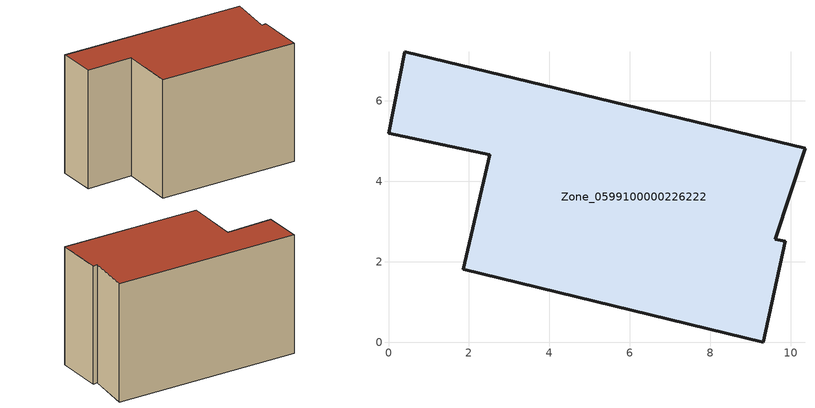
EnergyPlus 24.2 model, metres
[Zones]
Zone_0599100000226222
 floor ground (C_G): 2.52,4.66 0,5.19 0.41,7.22 10.35,4.82 9.62,2.56 9.87,2.51 9.31,0 1.85,1.81 z0
 wall outside (C_F): 10.35,4.82 0.41,7.22 0,5.19 2.52,4.66 1.85,1.81 9.31,0 9.87,2.51 9.62,2.56 10.35,4.82 z0:6.57
 roof outside (C_R): 9.31,0 9.87,2.51 9.62,2.56 10.35,4.82 0.41,7.22 0,5.19 2.52,4.66 1.85,1.81 z6.57
[BUILDING]
Pand.0599100000226222: North Axis=0; Terrain=City; Loads Convergence Tolerance Value=0.04; Temperature Convergence Tolerance Value=0.4; Solar Distribution=FullExterior; Maximum Number of Warmup Days=25; Minimum Number of Warmup Days=1
[Site:Location]
Rotterdam.The.Hague.AP_ZH_NLD Design_Conditions: Latitude=51.96; Longitude=4.45; Time Zone=1; Elevation=-4.5
[SITE:GROUNDTEMPERATURE:BUILDINGSURFACE]
18, 18, 18, 18, 18, 18, 18, 18, 18, 18, 18, 18
[MATERIAL] Thermal Absorptance=0.9; Solar Absorptance=0.7; Visible Absorptance=0.7
Name | Roughness | Thickness | Conductivity | Density | Specific Heat
G.TI.1946 | MediumSmooth | 0.15 | 1 | 540 | 1210
F.TI.1946 | Rough | 0.3 | 0.857143 | 1920 | 840
R.TI.1946 | MediumRough | 0.2 | 0.1 | 1500 | 1000
[CONSTRUCTION]
C_G: G.TI.1946
C_F: F.TI.1946
C_R: R.TI.1946
[ZONE]
Zone_0599100000226222: Type=1; Multiplier=1; Ceiling Height=Autocalculate; Volume=Autocalculate; Floor Area=autocalculate; Part of Total Floor Area=Yes
[ZONEINFILTRATION:DESIGNFLOWRATE]
Infil_Zone_0599100000226222: Zone or ZoneList or Space or SpaceList=Zone_0599100000226222; Schedule=AlwaysOn; Design Flow Rate Calculation Method=Flow/Area; Flow Rate per Floor Area=0.003; Constant Term Coefficient=1; Temperature Term Coefficient=0; Velocity Term Coefficient=0; Velocity Squared Term Coefficient=0
[HVACTEMPLATE:ZONE:IDEALLOADSAIRSYSTEM]
Zone_0599100000226222: Maximum Heating Supply Air Temperature=50; Minimum Cooling Supply Air Temperature=13; Maximum Heating Supply Air Humidity Ratio=0.0156; Minimum Cooling Supply Air Humidity Ratio=0.0077; Heating Limit=NoLimit; Cooling Limit=NoLimit; Dehumidification Control Type=ConstantSensibleHeatRatio; Cooling Sensible Heat Ratio=0.7; Dehumidification Setpoint=60; Humidification Control Type=None; Humidification Setpoint=30; Outdoor Air Method=None; Outdoor Air Flow Rate per Person=0.00944; Outdoor Air Flow Rate per Zone Floor Area=0; Outdoor Air Flow Rate per Zone=0; Demand Controlled Ventilation Type=None; Outdoor Air Economizer Type=NoEconomizer; Heat Recovery Type=None; Sensible Heat Recovery Effectiveness=0.7; Latent Heat Recovery Effectiveness=0.65
[ZONECONTROL:THERMOSTAT]
ThermostatControl_Zone_0599100000226222: Zone or ZoneList=Zone_0599100000226222; Control Type Schedule=DualSetpointControlType; Control 1=Thermostat_Zone_0599100000226222; Temperature Difference Between Cutout And Setpoint=0
[THERMOSTATSETPOINT:DUALSETPOINT]
Thermostat_Zone_0599100000226222: Heating Setpoint Temperature Schedule=HeatingSetpoint_Zone_0599100000226222; Cooling Setpoint Temperature Schedule=CoolingSetpoint_Zone_0599100000226222
[SCHEDULE:COMPACT]
HeatingSetpoint_Zone_0599100000226222: Through: 12/31, For: AllDays, Until: 24:00, 21
CoolingSetpoint_Zone_0599100000226222: Through: 12/31, For: AllDays, Until: 24:00, 24
DualSetpointControlType: Through: 12/31, For: AllDays, Until: 24:00, 4
AlwaysOn: Through: 12/31, For: AllDays, Until: 24:00, 1
